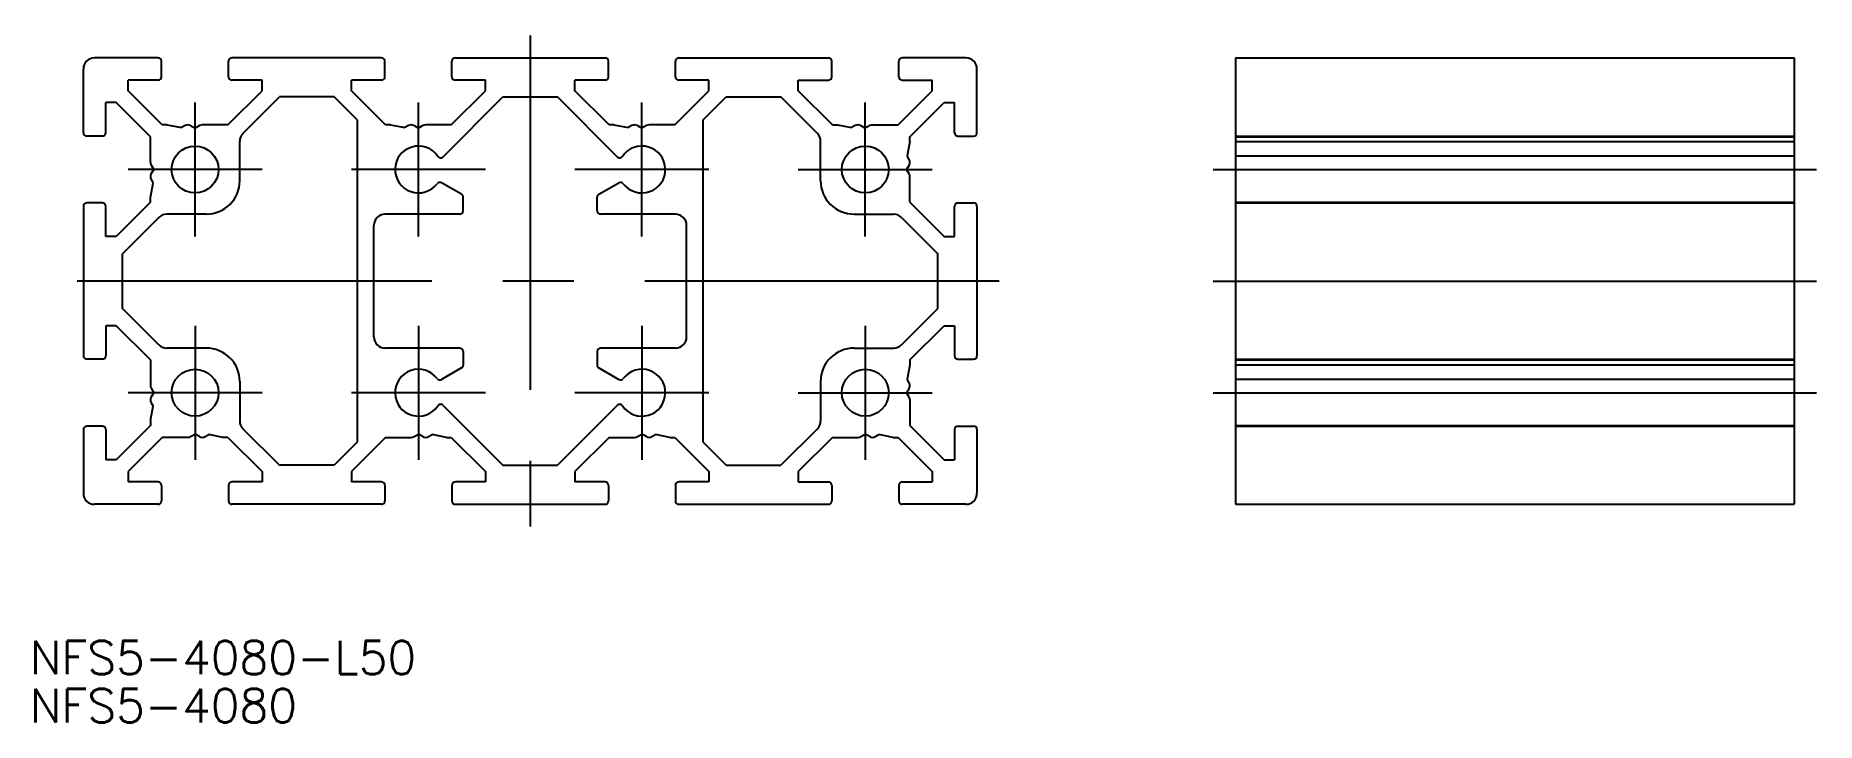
# Model space of a CAD drawing. Extents: x -44 to 115, y -40 to 22.
import ezdxf

# ---------------------------------------------------------------- set-up
doc = ezdxf.new("R2010")
doc.units = 0
doc.linetypes.add('CENTER', pattern=[50.8, 31.75, -6.35, 6.35, -6.35])
doc.layers.get('0').update_dxf_attribs({"linetype": 'CONTINUOUS'})
doc.layers.add('CENTER', color=1, linetype='CENTER')
doc.styles.get("Standard").update_dxf_attribs({"font": 'txt.shx', "height": 3, "bigfont": 'bigfont.shx'})

# ---------------------------------------------------------------- blocks, each defined once
blk = doc.blocks.new('*U2')
at = {"color": 7, "linetype": 'CONTINUOUS'}
blk.add_text('NFS5-4080-L50', height=3, dxfattribs=at).set_placement((-44.79, -35.23))
blk = doc.blocks.new('*U3')
at = {"color": 7, "linetype": 'CONTINUOUS'}
blk.add_text('NFS5-4080', height=3, dxfattribs=at).set_placement((-44.79, -39.54))

msp = doc.modelspace()

# ---------------------------------------------------------------- linework, layer by layer
at = {"color": 7, "linetype": 'CONTINUOUS'}
for p, q in [((-33.3, 20), (-39, 20)), ((-33, 18.3), (-33, 19.7)), ((-27, 18.3), (-27, 19.7)), ((-13.3, 20), (-26.7, 20)), ((-13, 18.3), (-13, 19.7)), ((-7, 18.3), (-7, 19.7)), ((-6.7, 20), (6.7, 20)), ((7, 18.3), (7, 19.7)), ((13, 18.3), (13, 19.7)), ((13.3, 20), (26.7, 20)), ((27, 18.3), (27, 19.7)), ((33, 18.3), (33, 19.7)), ((39, 20), (33.3, 20)), ((63.15, 20), (113.15, 20)), ((63.15, 20), (63.15, -20)), ((113.15, 20), (113.15, -20)), ((-40, 13.3), (-40, 19)), ((-33.3, 18), (-36, 18)), ((-36, 17.06), (-36, 18)), ((-24, 18), (-26.7, 18)), ((-24, 17.06), (-24, 18)), ((-13.3, 18), (-16, 18)), ((-16, 17.06), (-16, 18)), ((-4, 18), (-6.7, 18)), ((-4, 17.06), (-4, 18)), ((6.7, 18), (4, 18)), ((4, 17.06), (4, 18)), ((16, 18), (13.3, 18)), ((16, 17.06), (16, 18)), ((24, 18), (26.7, 18)), ((24, 17.06), (24, 18)), ((33.3, 18), (36, 18)), ((36, 17.06), (36, 18)), ((40, 13.3), (40, 19)), ((-38, 13.3), (-38, 16)), ((-37.06, 16), (-38, 16)), ((-34, 12.94), (-37.06, 16)), ((-32.94, 14), (-36, 17.06)), ((-27.06, 14), (-24, 17.06)), ((-25.71, 13.23), (-22.44, 16.5)), ((-17.56, 16.5), (-22.44, 16.5)), ((-15.5, 14.44), (-17.56, 16.5)), ((-12.94, 14), (-16, 17.06)), ((-7.8, 11.14), (-2.44, 16.5)), ((-7.06, 14), (-4, 17.06)), ((-2.44, 16.5), (2.44, 16.5)), ((7.8, 11.14), (2.44, 16.5)), ((7.06, 14), (4, 17.06)), ((12.94, 14), (16, 17.06)), ((15.5, 14.44), (17.56, 16.5)), ((17.56, 16.5), (22.44, 16.5)), ((25.71, 13.23), (22.44, 16.5)), ((27.06, 14), (24, 17.06)), ((32.94, 14), (36, 17.06)), ((34, 12.94), (37.06, 16)), ((37.06, 16), (38, 16)), ((38, 13.3), (38, 16)), ((-15.5, 14.44), (-15.5, -14.44)), ((15.5, -14.44), (15.5, 14.44)), ((-38.3, 13), (-39.7, 13)), ((-34, 10.65), (-34, 12.94)), ((-32.5, 14), (-32.94, 14)), ((-32.5, 14), (-31.22, 13.75)), ((-30.9, 13.93), (-31.22, 13.75)), ((-30.4, 13.93), (-30, 13.7)), ((-29.6, 13.93), (-30, 13.7)), ((-27.06, 14), (-29.35, 14)), ((-12.5, 14), (-12.94, 14)), ((-12.5, 14), (-11.22, 13.75)), ((-10.9, 13.93), (-11.22, 13.75)), ((-10.4, 13.93), (-10, 13.7)), ((-9.6, 13.93), (-10, 13.7)), ((-7.06, 14), (-9.35, 14)), ((7.5, 14), (7.06, 14)), ((7.5, 14), (8.78, 13.75)), ((9.1, 13.93), (8.78, 13.75)), ((9.6, 13.93), (10, 13.7)), ((10.4, 13.93), (10, 13.7)), ((12.94, 14), (10.65, 14)), ((27.06, 14), (27.5, 14)), ((27.5, 14), (28.78, 13.75)), ((29.1, 13.93), (28.78, 13.75)), ((29.6, 13.93), (30, 13.7)), ((30.4, 13.93), (30, 13.7)), ((30.65, 14), (32.94, 14)), ((34, 12.5), (34, 12.94)), ((38.3, 13), (39.7, 13)), ((63.15, 13), (113.15, 13)), ((63.15, 12.94), (113.15, 12.94)), ((-26, 9), (-26, 12.53)), ((26, 9), (26, 12.53)), ((34, 12.5), (33.75, 11.22)), ((33.93, 10.9), (33.75, 11.22)), ((63.15, 12.5), (113.15, 12.5)), ((63.15, 11.22), (113.15, 11.22)), ((-33.93, 10.4), (-33.7, 10)), ((-33.93, 9.6), (-33.7, 10)), ((33.93, 10.4), (33.7, 10)), ((33.93, 9.6), (33.7, 10)), ((63.15, 10), (113.15, 10)), ((-34, 7.5), (-33.75, 8.78)), ((-33.93, 9.1), (-33.75, 8.78)), ((-6.15, 7.78), (-7.94, 8.81)), ((6.15, 7.78), (7.94, 8.81)), ((34, 7.06), (34, 9.35)), ((-40, 6.7), (-40, -6.7)), ((-38.3, 7), (-39.7, 7)), ((-38, 4), (-38, 6.7)), ((-34, 7.06), (-37.06, 4)), ((-34, 7.06), (-34, 7.5)), ((-6, 6.3), (-6, 7.52)), ((6, 6.3), (6, 7.52)), ((34, 7.06), (37.06, 4)), ((38, 4), (38, 6.7)), ((38.3, 7), (39.7, 7)), ((40, 6.7), (40, -6.7)), ((63.15, 7.06), (113.15, 7.06)), ((63.15, 7), (113.15, 7)), ((-33.23, 5.71), (-36.5, 2.44)), ((-29, 6), (-32.53, 6)), ((-14, -5), (-14, 5)), ((-6.3, 6), (-13, 6)), ((13, 6), (6.3, 6)), ((14, -5), (14, 5)), ((29, 6), (32.53, 6)), ((33.23, 5.71), (36.5, 2.44)), ((-37.06, 4), (-38, 4)), ((37.06, 4), (38, 4)), ((-36.5, -2.44), (-36.5, 2.44)), ((36.5, -2.44), (36.5, 2.44)), ((63.15, 0), (113.15, 0)), ((-33.23, -5.71), (-36.5, -2.44)), ((33.23, -5.71), (36.5, -2.44)), ((-38, -4), (-38, -6.7)), ((-37.06, -4), (-38, -4)), ((-34, -7.06), (-37.06, -4)), ((34, -7.06), (37.06, -4)), ((37.06, -4), (38, -4)), ((38, -4), (38, -6.7)), ((-29, -6), (-32.53, -6)), ((-6.3, -6), (-13, -6)), ((-6, -6.3), (-6, -7.52)), ((6, -6.3), (6, -7.52)), ((13, -6), (6.3, -6)), ((29, -6), (32.53, -6)), ((-38.3, -7), (-39.7, -7)), ((-34, -7.06), (-34, -9.35)), ((-6.15, -7.78), (-7.94, -8.81)), ((6.15, -7.78), (7.94, -8.81)), ((34, -7.5), (33.75, -8.78)), ((34, -7.06), (34, -7.5)), ((38.3, -7), (39.7, -7)), ((63.15, -7), (113.15, -7)), ((63.15, -7.06), (113.15, -7.06)), ((63.15, -7.5), (113.15, -7.5)), ((-26, -9), (-26, -12.53)), ((26, -9), (26, -12.53)), ((33.93, -9.1), (33.75, -8.78)), ((63.15, -8.78), (113.15, -8.78)), ((-33.93, -9.6), (-33.7, -10)), ((-33.93, -10.4), (-33.7, -10)), ((-33.93, -10.9), (-33.75, -11.22)), ((-7.8, -11.14), (-2.44, -16.5)), ((7.8, -11.14), (2.44, -16.5)), ((33.93, -9.6), (33.7, -10)), ((33.93, -10.4), (33.7, -10)), ((34, -10.65), (34, -12.94)), ((63.15, -10), (113.15, -10)), ((-34, -12.5), (-33.75, -11.22)), ((-34, -12.5), (-34, -12.94)), ((-40, -13.3), (-40, -19)), ((-38.3, -13), (-39.7, -13)), ((-38, -13.3), (-38, -16)), ((-34, -12.94), (-37.06, -16)), ((-32.94, -14), (-36, -17.06)), ((-30.65, -14), (-32.94, -14)), ((-30.4, -13.93), (-30, -13.7)), ((-29.6, -13.93), (-30, -13.7)), ((-29.1, -13.93), (-28.78, -13.75)), ((-27.5, -14), (-28.78, -13.75)), ((-27.06, -14), (-27.5, -14)), ((-27.06, -14), (-24, -17.06)), ((-25.71, -13.23), (-22.44, -16.5)), ((-12.94, -14), (-16, -17.06)), ((-12.94, -14), (-10.65, -14)), ((-10.4, -13.93), (-10, -13.7)), ((-9.6, -13.93), (-10, -13.7)), ((-9.1, -13.93), (-8.78, -13.75)), ((-7.5, -14), (-8.78, -13.75)), ((-7.5, -14), (-7.06, -14)), ((-7.06, -14), (-4, -17.06)), ((7.06, -14), (4, -17.06)), ((7.06, -14), (9.35, -14)), ((9.6, -13.93), (10, -13.7)), ((10.4, -13.93), (10, -13.7)), ((10.9, -13.93), (11.22, -13.75)), ((12.5, -14), (11.22, -13.75)), ((12.5, -14), (12.94, -14)), ((12.94, -14), (16, -17.06)), ((25.71, -13.23), (22.44, -16.5)), ((27.06, -14), (24, -17.06)), ((27.06, -14), (29.35, -14)), ((29.6, -13.93), (30, -13.7)), ((30.4, -13.93), (30, -13.7)), ((30.9, -13.93), (31.22, -13.75)), ((32.5, -14), (31.22, -13.75)), ((32.5, -14), (32.94, -14)), ((32.94, -14), (36, -17.06)), ((34, -12.94), (37.06, -16)), ((38, -13.3), (38, -16)), ((38.3, -13), (39.7, -13)), ((40, -13.3), (40, -19)), ((63.15, -12.94), (113.15, -12.94)), ((63.15, -13), (113.15, -13)), ((-15.5, -14.44), (-17.56, -16.5)), ((15.5, -14.44), (17.56, -16.5)), ((-37.06, -16), (-38, -16)), ((-36, -17.06), (-36, -18)), ((-24, -17.06), (-24, -18)), ((-17.56, -16.5), (-22.44, -16.5)), ((-16, -17.06), (-16, -18)), ((-4, -17.06), (-4, -18)), ((-2.44, -16.5), (2.44, -16.5)), ((4, -17.06), (4, -18)), ((16, -17.06), (16, -18)), ((17.56, -16.5), (22.44, -16.5)), ((24, -17.06), (24, -18)), ((36, -17.06), (36, -18)), ((37.06, -16), (38, -16)), ((-33.3, -18), (-36, -18)), ((-33, -18.3), (-33, -19.7)), ((-27, -18.3), (-27, -19.7)), ((-24, -18), (-26.7, -18)), ((-13.3, -18), (-16, -18)), ((-13, -18.3), (-13, -19.7)), ((-7, -18.3), (-7, -19.7)), ((-4, -18), (-6.7, -18)), ((6.7, -18), (4, -18)), ((7, -18.3), (7, -19.7)), ((13, -18.3), (13, -19.7)), ((16, -18), (13.3, -18)), ((24, -18), (26.7, -18)), ((27, -18.3), (27, -19.7)), ((33, -18.3), (33, -19.7)), ((33.3, -18), (36, -18)), ((-33.3, -20), (-39, -20)), ((-13.3, -20), (-26.7, -20)), ((-6.7, -20), (6.7, -20)), ((13.3, -20), (26.7, -20)), ((39, -20), (33.3, -20)), ((63.15, -20), (113.15, -20))]:
    msp.add_line(p, q, dxfattribs=at)
for centre in [(-30, 10), (30, 10), (-30, -10), (30, -10)]:
    msp.add_circle(centre, 2.1, dxfattribs=at)
for centre, radius, start, end in [((-39, 19), 1, 90, 180), ((-33.3, 19.7), 0.3, 0, 90), ((-26.7, 19.7), 0.3, 90, 180), ((-13.3, 19.7), 0.3, 0, 90), ((-6.7, 19.7), 0.3, 90, 180), ((6.7, 19.7), 0.3, 0, 90), ((13.3, 19.7), 0.3, 90, 180), ((26.7, 19.7), 0.3, 0, 90), ((33.3, 19.7), 0.3, 90, 180), ((39, 19), 1, 0, 90), ((-33.3, 18.3), 0.3, 270, 0), ((-26.7, 18.3), 0.3, 180, 270), ((-13.3, 18.3), 0.3, 270, 0), ((-6.7, 18.3), 0.3, 180, 270), ((6.7, 18.3), 0.3, 270, 0), ((13.3, 18.3), 0.3, 180, 270), ((26.7, 18.3), 0.3, 270, 0), ((33.3, 18.3), 0.3, 180, 270), ((-39.7, 13.3), 0.3, 180, 270), ((-38.3, 13.3), 0.3, 270, 0), ((-30.65, 13.5), 0.5, 60, 120), ((-29.35, 13.5), 0.5, 90, 120), ((-25, 12.53), 1, 135, 180), ((-10.65, 13.5), 0.5, 60, 120), ((-9.35, 13.5), 0.5, 90, 120), ((9.35, 13.5), 0.5, 60, 120), ((10.65, 13.5), 0.5, 90, 120), ((25, 12.53), 1, 0, 45), ((29.35, 13.5), 0.5, 60, 120), ((30.65, 13.5), 0.5, 90, 120), ((38.3, 13.3), 0.3, 180, 270), ((39.7, 13.3), 0.3, 270, 0), ((-10, 10), 2.1, 34.1931, 322.8192), ((-8.01, 11.35), 0.3, 214.1931, 315), ((8.01, 11.35), 0.3, 225, 325.8069), ((10, 10), 2.1, 217.1808, 145.8069), ((-33.5, 10.65), 0.5, 180, 210), ((-33.5, 9.35), 0.5, 150, 210), ((33.5, 10.65), 0.5, 330, 30), ((33.5, 9.35), 0.5, 0, 30), ((-29, 9), 3, 270, 0), ((-8.09, 8.55), 0.3, 60, 142.8192), ((8.09, 8.55), 0.3, 37.1808, 120), ((29, 9), 3, 180, 270), ((-39.7, 6.7), 0.3, 90, 180), ((-38.3, 6.7), 0.3, 0, 90), ((-6.3, 7.52), 0.3, 0, 60), ((6.3, 7.52), 0.3, 120, 180), ((38.3, 6.7), 0.3, 90, 180), ((39.7, 6.7), 0.3, 0, 90), ((-32.53, 5), 1, 90, 135), ((-13, 5), 1, 90, 180), ((-6.3, 6.3), 0.3, 270, 0), ((6.3, 6.3), 0.3, 180, 270), ((13, 5), 1, 0, 90), ((32.53, 5), 1, 45, 90), ((-32.53, -5), 1, 225, 270), ((-29, -9), 3, 0, 90), ((-13, -5), 1, 180, 270), ((-6.3, -6.3), 0.3, 0, 90), ((6.3, -6.3), 0.3, 90, 180), ((13, -5), 1, 270, 0), ((29, -9), 3, 90, 180), ((32.53, -5), 1, 270, 315), ((-39.7, -6.7), 0.3, 180, 270), ((-38.3, -6.7), 0.3, 270, 0), ((-10, -10), 2.1, 37.1808, 325.8069), ((-6.3, -7.52), 0.3, 300, 0), ((6.3, -7.52), 0.3, 180, 240), ((10, -10), 2.1, 214.1931, 142.8192), ((38.3, -6.7), 0.3, 180, 270), ((39.7, -6.7), 0.3, 270, 0), ((-33.5, -9.35), 0.5, 180, 210), ((-8.09, -8.55), 0.3, 217.1808, 300), ((8.09, -8.55), 0.3, 240, 322.8192), ((33.5, -9.35), 0.5, 330, 30), ((-33.5, -10.65), 0.5, 150, 210), ((-8.01, -11.35), 0.3, 45, 145.8069), ((8.01, -11.35), 0.3, 34.1931, 135), ((33.5, -10.65), 0.5, 0, 30), ((-25, -12.53), 1, 180, 225), ((25, -12.53), 1, 315, 0), ((-39.7, -13.3), 0.3, 90, 180), ((-38.3, -13.3), 0.3, 0, 90), ((-30.65, -13.5), 0.5, 270, 300), ((-29.35, -13.5), 0.5, 240, 300), ((-10.65, -13.5), 0.5, 270, 300), ((-9.35, -13.5), 0.5, 240, 300), ((9.35, -13.5), 0.5, 270, 300), ((10.65, -13.5), 0.5, 240, 300), ((29.35, -13.5), 0.5, 270, 300), ((30.65, -13.5), 0.5, 240, 300), ((38.3, -13.3), 0.3, 90, 180), ((39.7, -13.3), 0.3, 0, 90), ((-39, -19), 1, 180, 270), ((-33.3, -18.3), 0.3, 0, 90), ((-26.7, -18.3), 0.3, 90, 180), ((-13.3, -18.3), 0.3, 0, 90), ((-6.7, -18.3), 0.3, 90, 180), ((6.7, -18.3), 0.3, 0, 90), ((13.3, -18.3), 0.3, 90, 180), ((26.7, -18.3), 0.3, 0, 90), ((33.3, -18.3), 0.3, 90, 180), ((39, -19), 1, 270, 0), ((-33.3, -19.7), 0.3, 270, 0), ((-26.7, -19.7), 0.3, 180, 270), ((-13.3, -19.7), 0.3, 270, 0), ((-6.7, -19.7), 0.3, 180, 270), ((6.7, -19.7), 0.3, 270, 0), ((13.3, -19.7), 0.3, 180, 270), ((26.7, -19.7), 0.3, 270, 0), ((33.3, -19.7), 0.3, 180, 270)]:
    msp.add_arc(centre, radius, start, end, dxfattribs=at)
at = {"layer": 'CENTER', "color": 1, "linetype": 'CENTER'}
for p, q in [((0, 22), (0, -22)), ((-30, 4), (-30, 16)), ((-10, 4), (-10, 16)), ((10, 4), (10, 16)), ((30, 4), (30, 16)), ((-24, 10), (-36, 10)), ((-4, 10), (-16, 10)), ((16, 10), (4, 10)), ((24, 10), (36, 10)), ((61.15, 10), (115.15, 10)), ((42, 0), (-42, 0)), ((61.15, 0), (115.15, 0)), ((-30, -4), (-30, -16)), ((-10, -4), (-10, -16)), ((10, -4), (10, -16)), ((30, -4), (30, -16)), ((-24, -10), (-36, -10)), ((-4, -10), (-16, -10)), ((16, -10), (4, -10)), ((24, -10), (36, -10)), ((61.15, -10), (115.15, -10))]:
    msp.add_line(p, q, dxfattribs=at)

# ---------------------------------------------------------------- block references
at = {"color": 7, "linetype": 'CONTINUOUS'}
for name in ['*U2', '*U3']:
    msp.add_blockref(name, (0, 0), dxfattribs=at)

doc.saveas('drawing.dxf')
